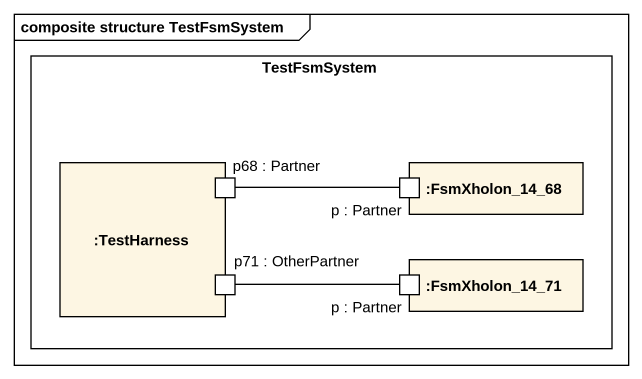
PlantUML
@startuml
mainframe composite structure TestFsmSystem
rectangle TestFsmSystem {
  rectangle ":TestHarness" as TestHarness {
    port "p68 : Partner" as p68_Partner
    port "p71 : OtherPartner" as p71_OtherPartner
  }
  rectangle ":FsmXholon_14_68" as FsmXholon_14_68 {
    port "p : Partner" as p_Partner
  }
  rectangle ":FsmXholon_14_71" as FsmXholon_14_71 {
    port "p : Partner" as p_Partner_2
  }
}
p68_Partner -right- p_Partner
p71_OtherPartner -right- p_Partner_2
@enduml
